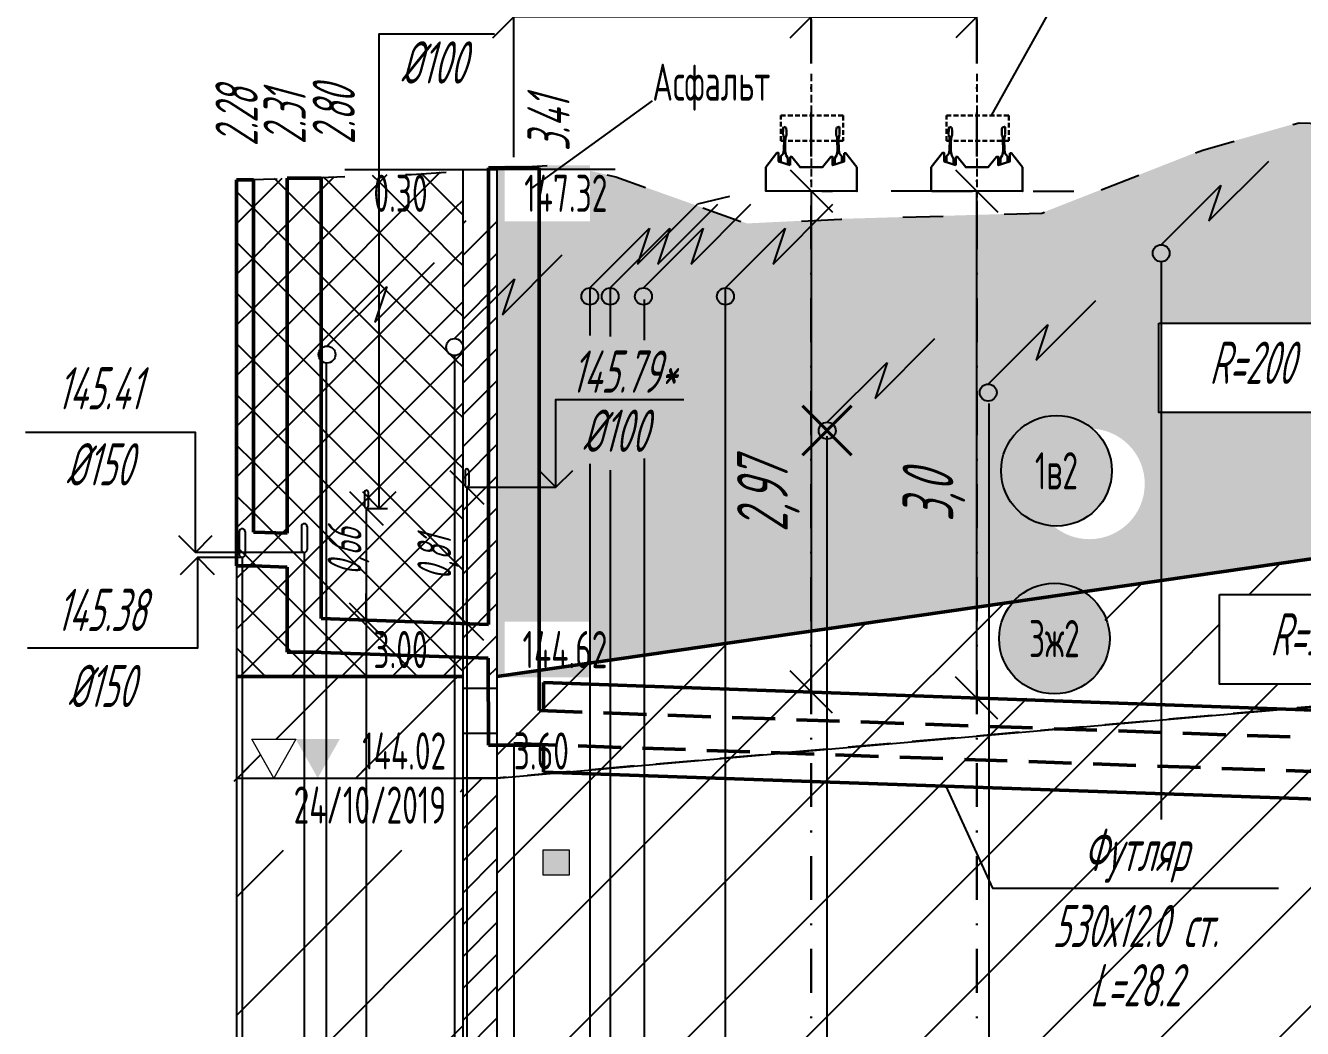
# Model space of a CAD drawing. Header units: metres. Extents: x -34 to 1749, y -3376 to -2956.
# Drawn here: x 75.4 to 150.9, y -3140.6 to -3081.2 of the extents above; entities that cross this region are included whole.
import ezdxf
from ezdxf import colors
from ezdxf.entities.mleader import LeaderData, LeaderLine
from ezdxf.enums import TextEntityAlignment as Align
from ezdxf.math import Vec2, Vec3

# ---------------------------------------------------------------- set-up
doc = ezdxf.new("R2010")
doc.units = ezdxf.units.M
doc.header["$LTSCALE"] = 0.2
for name, pattern in [('ACAD_ISO02W100', [15, 12, -3]), ('ACAD_ISO03W100', [30, 12, -18]), ('CONTINUA', [0]), ('DASHDOT', [27, 13, -7, 0, -7]), ('DASHED', [7, 5, -2, 0]), ('HIDDEN2', [4.7625, 3.175, -1.5875]), ('штриховая', [19.05, 12.7, -6.35])]:
    doc.linetypes.add(name, pattern=pattern)
for name, color, linetype in [('PR_RD', 7, 'Continuous'), ('МГТ_Демонтаж сети', 7, 'Continuous'), ('МГТ_ИГ_Геология', 252, 'Continuous'), ('Примыкания', 7, 'Continuous'), ('Таблица', 7, 'Continuous'), ('Трубы', 7, 'Continuous'), ('Узлы', 7, 'Continuous'), ('Футляры', 7, 'Continuous'), ('Чёрная земля', 7, 'ACAD_ISO03W100')]:
    doc.layers.add(name, color=color, linetype=linetype)
for name, color, linetype, lineweight in [('МГТ_НВК_В1_СЕТЬ', 160, 'CONTINUA', 60), ('МГТ_НВК_Земля сущ.', 7, 'ACAD_ISO02W100', 25), ('МГТ_НВК_котлованы', 7, 'Continuous', 30), ('МГТ_НВК_рабочий', 171, 'Continuous', 30), ('МГТ_НВК_страх. пакет', 242, 'Continuous', 30)]:
    doc.layers.add(name, color=color, linetype=linetype, lineweight=lineweight)
doc.styles.add('SPDS', font='SPDS', dxfattribs={"width": 0.7, "oblique": 15, "height": 2.5})
doc.styles.get("Standard").update_dxf_attribs({"font": 'SPDS.shx', "width": 0.7, "oblique": 15, "height": 3})
doc.styles.add('Стиль Simplex', font='simplex.shx')
doc.dimstyles.new('ISO-25', dxfattribs={"dimtxt": 2.5, "dimasz": 2.5, "dimexe": 1.25, "dimexo": 0.625, "dimtad": 1, "dimtxsty": 'Standard', "dimcen": 2.5, "dimadec": 0, "dimazin": 0, "dimtfac": 1, "dimtmove": 0, "dimatfit": 3, "dimfxl": 1, "dimarcsym": 0})
doc.dimstyles.new('Аннотативный', dxfattribs={"dimscale": 0, "dimtxt": 2.5, "dimasz": 2.5, "dimexe": 1.25, "dimexo": 0.625, "dimtad": 1, "dimtxsty": 'Standard', "dimcen": 2.5, "dimadec": 0, "dimazin": 0, "dimtfac": 1, "dimtmove": 0, "dimatfit": 3, "dimfxl": 1, "dimarcsym": 0})
pattern_1 = [(45, (87.9265, -4565.9531), (-0.9429269, 0.9429269), [])]
pattern_2 = [(45, (-4.154, -2825.848), (0, 21), [9.8995, -19.799]), (45, (9.846, -2839.848), (0, 21), [9.8995, -19.799]), (45, (-4.154, -2839.848), (0, 21), [14.142, -15.5565]), (45, (5.846, -2829.848), (0, 21), [15.556, -14.1425]), (45, (2.846, -2839.848), (0, 21), [19.799, -9.8995]), (45, (-4.154, -2832.848), (0, 21), [19.799, -9.8995])]

# ---------------------------------------------------------------- blocks, each defined once
blk = doc.blocks.new('PR_KV')
at = {"linetype": 'Continuous', "lineweight": 0}
blk.add_hatch(color=252, dxfattribs=at).paths.add_polyline_path([(-0.077, 0.075), (0.077, 0.075), (0.077, -0.075), (-0.077, -0.075)])
at = {"color": 252, "linetype": 'Continuous', "lineweight": 0, "flags": 128}
blk.add_lwpolyline([(-0.077, 0.075), (0.077, 0.075), (0.077, -0.075), (-0.077, -0.075)], close=True, dxfattribs=at)
blk = doc.blocks.new('круг1_-30_2')
at = {"layer": 'МГТ_ИГ_Геология', "true_color": 0xffffff}
blk.add_hatch(color=7, dxfattribs=at).paths.add_polyline_path([(-0.3273, 0, 1), (0.3273, 0, 1)])
at = {"color": 7, "lineweight": 25}
blk.add_circle((0, 0), 0.3273, dxfattribs=at)
at = {"color": 7, "lineweight": 25, "style": 'Стиль Simplex', "width": 0.590909}
blk.add_text('1в2', height=0.22, dxfattribs=at).set_placement((0, 0), align=Align.MIDDLE_CENTER)
blk = doc.blocks.new('круг3_-26_2')
at = {"true_color": 0xffffff}
blk.add_hatch(color=7, dxfattribs=at).paths.add_polyline_path([(-0.3273, 0, 1), (0.3273, 0, 1)])
at = {"color": 7, "lineweight": 25}
blk.add_circle((0, 0), 0.3273, dxfattribs=at)
at = {"color": 7, "lineweight": 25, "style": 'Стиль Simplex', "width": 0.590909}
blk.add_text('3ж2', height=0.22, dxfattribs=at).set_placement((0, 0), align=Align.MIDDLE_CENTER)
blk = doc.blocks.new('_ArchTick')
at = {"color": 0, "linetype": 'ByBlock', "const_width": 0.15}
blk.add_lwpolyline([(-0.5, -0.5), (0.5, 0.5)], dxfattribs=at)
blk = doc.blocks.new('*D37')
at = {"layer": 'Defpoints', "color": 0, "transparency": 16777216}
for p in [(163.923, -3065.189), (163.923, -3085.205), (104.293, -3089.638)]:
    blk.add_point(p, dxfattribs=at)
at = {"layer": 'Футляры', "color": 0, "lineweight": -2, "transparency": 16777216}
for p, q in [((104.293, -3089.013), (104.293, -3063.939)), ((163.923, -3084.58), (163.923, -3063.939)), ((104.293, -3065.189), (163.923, -3065.189))]:
    blk.add_line(p, q, dxfattribs=at)
at = {"layer": 'Футляры', "color": 0, "lineweight": -2, "transparency": 16777216, "xscale": 2.5, "yscale": 2.5, "zscale": 2.5, "rotation": 180}
blk.add_blockref('_ArchTick', (104.293, -3065.189), dxfattribs=at)
at = {"layer": 'Футляры', "color": 0, "lineweight": -2, "transparency": 16777216, "xscale": 2.5, "yscale": 2.5, "zscale": 2.5}
blk.add_blockref('_ArchTick', (163.923, -3065.189), dxfattribs=at)
at = {"layer": 'Футляры', "color": 0, "lineweight": 30, "transparency": 16777216, "insert": (134.108, -3060.299), "char_height": 3, "attachment_point": 5}
blk.add_mtext('Методом ГШБ\\PL=29.9 м ', dxfattribs=at)
blk = doc.blocks.new('usl_1')
for p, q in [((2.828, 1.414), (6.364, 4.95)), ((0, 0), (3.536, 3.536)), ((3.536, 3.536), (2.828, 1.414))]:
    blk.add_line(p, q)
blk.add_circle((0, -0.5), 0.5)
blk = doc.blocks.new('Демонтаж_В1')
at = {"layer": 'МГТ_НВК_В1_СЕТЬ', "color": 7, "linetype": 'ByBlock', "lineweight": 40, "ltscale": 0.15}
for points in [[(10858.375, -5529.482), (10858.375, -5533.592)], [(10856.32, -5531.537), (10860.43, -5531.537)]]:
    blk.add_lwpolyline(points, dxfattribs=at)
blk = doc.blocks.new('енен')
at = {"layer": 'МГТ_ИГ_Геология'}
blk.add_lwpolyline([(147.848, -230.189), (161.29, -230.189), (161.29, -235.483), (147.848, -235.483)], close=True, dxfattribs=at)
at = {"layer": 'МГТ_ИГ_Геология', "insert": (150.837, -231.287), "char_height": 2.5, "attachment_point": 1}
blk.add_mtext_dynamic_manual_height_columns('R=336', width=10.09698, gutter_width=15, heights=[0], dxfattribs=at)
blk = doc.blocks.new('_OBLIQUE')
at = {"color": 0, "linetype": 'ByBlock', "lineweight": -2}
blk.add_line((0.5, 0.5), (-0.5, -0.5), dxfattribs=at)
blk = doc.blocks.new('*D50')
at = {"layer": 'Defpoints', "color": 0, "transparency": 16777216}
for p in [(101.516, -3108.547), (101.516, -3108.547), (101.516, -3116.619)]:
    blk.add_point(p, dxfattribs=at)
at = {"layer": 'Примыкания', "color": 0, "lineweight": -2, "transparency": 16777216}
for p, q in [((101.516, -3108.547), (101.516, -3110.342)), ((102.141, -3108.547), (102.766, -3108.547)), ((101.516, -3116.619), (101.516, -3115.138)), ((102.141, -3116.619), (102.766, -3116.619))]:
    blk.add_line(p, q, dxfattribs=at)
at = {"layer": 'Примыкания', "color": 0, "lineweight": -2, "transparency": 16777216, "xscale": 2, "yscale": 2, "zscale": 2}
for p, rotation in [((101.516, -3108.547), 90), ((101.516, -3116.619), 270)]:
    blk.add_blockref('_OBLIQUE', p, dxfattribs=dict(at, rotation=rotation))
at = {"layer": 'Примыкания', "color": 0, "transparency": 16777216, "insert": (99.821, -3112.74), "char_height": 3, "width": 6.0625, "attachment_point": 5, "rotation": 90}
blk.add_mtext('{\\H0.66667x;0,81}', dxfattribs=at)
blk = doc.blocks.new('*D51')
at = {"layer": 'Defpoints', "color": 0, "transparency": 16777216}
for p in [(95.566, -3109.8), (95.566, -3109.8), (95.566, -3116.41)]:
    blk.add_point(p, dxfattribs=at)
at = {"layer": 'Примыкания', "color": 0, "lineweight": -2, "transparency": 16777216}
for p, q in [((95.566, -3109.8), (95.566, -3109.9)), ((96.191, -3109.8), (96.816, -3109.8)), ((95.566, -3116.41), (95.566, -3114.836)), ((96.191, -3116.41), (96.816, -3116.41))]:
    blk.add_line(p, q, dxfattribs=at)
at = {"layer": 'Примыкания', "color": 0, "lineweight": -2, "transparency": 16777216, "xscale": 2, "yscale": 2, "zscale": 2}
for p, rotation in [((95.566, -3109.8), 90), ((95.566, -3116.41), 270)]:
    blk.add_blockref('_OBLIQUE', p, dxfattribs=dict(at, rotation=rotation))
at = {"layer": 'Примыкания', "color": 0, "transparency": 16777216, "insert": (94.516, -3112.368), "char_height": 3, "width": 6.0625, "attachment_point": 5, "rotation": 90}
blk.add_mtext('{\\H0.66667x;0,66}', dxfattribs=at)
blk = doc.blocks.new('1')
at = {"layer": 'МГТ_НВК_Земля сущ.', "color": 251, "linetype": 'DASHED'}
blk.add_lwpolyline([(546.932, -1637.149), (546.932, -1645.38)], dxfattribs=at)
at = {"layer": 'МГТ_НВК_страх. пакет', "color": 251, "ltscale": 0.5, "extrusion": (0.033937, -0.002565, 0.999421)}
for p, q in [((538.572, -1640.461, 0.017), (538.555, -1640.714, 0.017)), ((538.638, -1640.776, 0.014), (538.586, -1640.757, 0.016)), ((538.758, -1640.293, 0.011), (539.421, -1640.337, -0.011)), ((538.758, -1640.293, 0.011), (539.421, -1640.338, -0.011)), ((539.57, -1640.78, -0.017), (539.588, -1640.511, -0.017)), ((538.834, -1641.579, -0.017), (538.865, -1641.13, 0.017)), ((539.208, -1641.602, -0.042), (539.239, -1641.151, -0.007)), ((537.937, -1642.166, 0), (537.923, -1642.391)), ((537.937, -1642.166, 0), (537.945, -1642.05, 0)), ((538.536, -1641.909, -0.031), (537.995, -1642.006, -0.001)), ((539.475, -1641.988, -0.052), (539.937, -1642.138, -0.068)), ((539.965, -1642.336, -0.069), (539.972, -1642.233, -0.069)), ((539.966, -1642.317, -0.069), (539.974, -1642.193, -0.069)), ((539.965, -1642.336, -0.069), (539.953, -1642.521, -0.069))]:
    blk.add_line(p, q, dxfattribs=at)
at = {"layer": 'МГТ_НВК_страх. пакет', "color": 251, "ltscale": 0.5, "extrusion": (0.033934, -0.002597, 0.999421)}
for p, q in [((539.075, -1640.313), (539.403, -1640.336, -0.011)), ((539.953, -1642.52, -0.069), (537.923, -1642.385, 0))]:
    blk.add_line(p, q, dxfattribs=at)
at = {"layer": 'МГТ_НВК_страх. пакет', "color": 251, "ltscale": 0.5, "extrusion": (-0.033937, -0.002565, 0.999421)}
for p, q in [((554.295, -1640.78, -0.017), (554.276, -1640.511, -0.017)), ((555.107, -1640.293, 0.011), (554.444, -1640.337, -0.011)), ((555.227, -1640.776, 0.014), (555.279, -1640.757, 0.016)), ((555.292, -1640.461, 0.017), (555.31, -1640.714, 0.017)), ((554.332, -1640.821, -0.016), (554.332, -1640.821, -0.016)), ((554.657, -1641.602, -0.042), (554.626, -1641.151, -0.007)), ((555.031, -1641.579, -0.017), (555, -1641.13, 0.017)), ((553.899, -1642.317, -0.069), (553.891, -1642.193, -0.069)), ((553.9, -1642.336, -0.069), (553.893, -1642.233, -0.069)), ((554.39, -1641.988, -0.052), (553.928, -1642.138, -0.068)), ((555.329, -1641.909, -0.031), (555.87, -1642.006, -0.001)), ((555.928, -1642.166, 0), (555.92, -1642.05, 0)), ((555.928, -1642.166, 0), (555.942, -1642.391)), ((553.9, -1642.336, -0.069), (553.912, -1642.521, -0.069)), ((553.912, -1642.521, -0.069), (555.942, -1642.391, 0))]:
    blk.add_line(p, q, dxfattribs=at)
at = {"layer": 'МГТ_НВК_страх. пакет', "color": 251, "ltscale": 0.5}
blk.add_line((540.633, -1642.059), (540.633, -1642.559), dxfattribs=at)
at = {"layer": 'МГТ_НВК_страх. пакет', "color": 251, "linetype": 'HIDDEN2', "lineweight": 30, "elevation": 0}
blk.add_lwpolyline([(537.877, -1639.631), (556.377, -1639.631), (556.377, -1641.131), (537.877, -1641.131)], close=True, dxfattribs=at)
at = {"layer": 'МГТ_НВК_страх. пакет', "color": 251, "ltscale": 0.5}
for points in [[(540.633, -1642.559), (537.233, -1642.337), (537.233, -1641.837), (536.733, -1641.837), (533.432, -1642.676)], [(556.633, -1641.847), (557.133, -1641.847), (560.432, -1642.689), (560.432, -1644.102), (533.432, -1644.089), (533.432, -1642.676)], [(540.767, -1642.059), (541.133, -1642.059), (540.633, -1642.059)], [(541.133, -1642.059), (543.632, -1642.68), (550.232, -1642.684), (552.733, -1642.065), (553.233, -1642.065), (553.232, -1642.565), (556.633, -1642.347), (556.633, -1641.847)]]:
    blk.add_lwpolyline(points, dxfattribs=at)
at = {"layer": 'МГТ_НВК_страх. пакет', "color": 251, "ltscale": 0.5, "extrusion": (0.033937, -0.002565, 0.999421)}
for centre, radius, start, end in [((-1595.461, -660.33, 22.502), 0.0417, 90.99823, 170.03879), ((-1595.202, -660.463, 22.502), 0.176, 1.24991, 91.92816), ((-1595.864, -660.263, 22.49), 0.365, 271.82593, 341.97579), ((-1595.195, -661.131, 22.502), 0.174, 274.63797, 2.36301), ((-1595.453, -661.264, 22.502), 0.0423, 190.68043, 272.75695), ((-1595.922, -661.467, 22.502), 0.47, 24.50263, 80.5834), ((-1596.846, -659.836, 22.468), 0.0547, 8.12824, 82.84232), ((-1596.293, -660.257, 22.456), 0.376, 196.12735, 268.52323), ((-1596.273, -661.411, 22.468), 0.404, 93.59736, 164.46112), ((-1596.831, -661.762, 22.468), 0.055, 272.04757, 345.58634)]:
    blk.add_arc(centre, radius, start, end, dxfattribs=at)
at = {"layer": 'МГТ_НВК_страх. пакет', "color": 251, "ltscale": 0.5, "extrusion": (-0.033937, -0.002565, 0.999421)}
for centre, radius, start, end in [((1677.631, 428.992, -14.62), 0.174, 177.63699, 265.36203), ((1677.889, 428.858, -14.62), 0.0423, 267.24305, 349.31957), ((1678.301, 429.859, -14.632), 0.365, 198.02421, 268.17407), ((1677.638, 429.66, -14.62), 0.176, 88.07184, 178.75009), ((1677.897, 429.792, -14.62), 0.0417, 9.96121, 89.00177), ((1678.29, 428.745, -14.62), 0.374, 91.34386, 163.57011), ((1679.267, 428.36, -14.654), 0.055, 194.41366, 267.95243), ((1678.709, 428.711, -14.654), 0.404, 15.53888, 86.40264), ((1678.73, 429.866, -14.666), 0.376, 271.47677, 343.87265), ((1679.282, 430.286, -14.654), 0.0547, 97.15768, 171.87176)]:
    blk.add_arc(centre, radius, start, end, dxfattribs=at)
blk = doc.blocks.new('*D58')
at = {"layer": 'Defpoints', "color": 0, "transparency": 16777216}
for p in [(121.893, -3091.022), (121.893, -3120.665), (121.893, -3120.665)]:
    blk.add_point(p, dxfattribs=at)
at = {"layer": 'Примыкания', "color": 0, "lineweight": -2, "transparency": 16777216}
for p, q in [((121.893, -3091.022), (121.893, -3120.665)), ((122.518, -3091.022), (123.143, -3091.022)), ((122.518, -3120.665), (123.143, -3120.665))]:
    blk.add_line(p, q, dxfattribs=at)
at = {"layer": 'Примыкания', "color": 0, "lineweight": -2, "transparency": 16777216, "xscale": 2.5, "yscale": 2.5, "zscale": 2.5}
for p, rotation in [((121.893, -3091.022), 90), ((121.893, -3120.665), 270)]:
    blk.add_blockref('_OBLIQUE', p, dxfattribs=dict(at, rotation=rotation))
at = {"layer": 'Примыкания', "color": 0, "transparency": 16777216, "insert": (119.352, -3109.114), "char_height": 3, "attachment_point": 5, "rotation": 90}
blk.add_mtext('2,97', dxfattribs=at)
blk = doc.blocks.new('_None')
blk = doc.blocks.new('*D72')
at = {"layer": 'Defpoints', "color": 0, "transparency": 16777216}
for p in [(104.293, -3080.71), (104.293, -3084.076), (121.893, -3084.076)]:
    blk.add_point(p, dxfattribs=at)
at = {"layer": 'Примыкания', "color": 0, "lineweight": -2, "transparency": 16777216}
for p, q in [((104.293, -3083.451), (104.293, -3079.46)), ((121.893, -3083.451), (121.893, -3079.46)), ((121.893, -3080.71), (104.293, -3080.71))]:
    blk.add_line(p, q, dxfattribs=at)
at = {"layer": 'Примыкания', "color": 0, "lineweight": -2, "transparency": 16777216, "xscale": 2.5, "yscale": 2.5, "zscale": 2.5, "rotation": 180}
blk.add_blockref('_OBLIQUE', (104.293, -3080.71), dxfattribs=at)
at = {"layer": 'Примыкания', "color": 0, "lineweight": -2, "transparency": 16777216, "xscale": 2.5, "yscale": 2.5, "zscale": 2.5}
blk.add_blockref('_OBLIQUE', (121.893, -3080.71), dxfattribs=at)
at = {"layer": 'Примыкания', "color": 0, "transparency": 16777216, "insert": (113.093, -3078.285), "char_height": 3, "attachment_point": 5}
blk.add_mtext('8,8 м', dxfattribs=at)
blk = doc.blocks.new('*D73')
at = {"layer": 'Defpoints', "color": 0, "transparency": 16777216}
for p in [(131.693, -3080.71), (121.893, -3084.076), (131.693, -3084.076)]:
    blk.add_point(p, dxfattribs=at)
at = {"layer": 'Примыкания', "color": 0, "lineweight": -2, "transparency": 16777216}
for p, q in [((121.893, -3083.451), (121.893, -3079.46)), ((131.693, -3083.451), (131.693, -3079.46)), ((121.893, -3080.71), (131.693, -3080.71))]:
    blk.add_line(p, q, dxfattribs=at)
at = {"layer": 'Примыкания', "color": 0, "lineweight": -2, "transparency": 16777216, "xscale": 2.5, "yscale": 2.5, "zscale": 2.5, "rotation": 180}
blk.add_blockref('_OBLIQUE', (121.893, -3080.71), dxfattribs=at)
at = {"layer": 'Примыкания', "color": 0, "lineweight": -2, "transparency": 16777216, "xscale": 2.5, "yscale": 2.5, "zscale": 2.5}
blk.add_blockref('_OBLIQUE', (131.693, -3080.71), dxfattribs=at)
at = {"layer": 'Примыкания', "color": 0, "transparency": 16777216, "insert": (126.793, -3078.285), "char_height": 3, "attachment_point": 5}
blk.add_mtext('4,8 м', dxfattribs=at)
blk = doc.blocks.new('*D59')
at = {"layer": 'Defpoints', "color": 0, "transparency": 16777216}
for p in [(131.687, -3091.022), (131.674, -3121.018), (131.674, -3121.018)]:
    blk.add_point(p, dxfattribs=at)
at = {"layer": 'Примыкания', "color": 0, "lineweight": -2, "transparency": 16777216}
for p, q in [((131.062, -3091.022), (130.424, -3091.022)), ((131.674, -3091.022), (131.674, -3121.018)), ((132.299, -3121.018), (132.924, -3121.018))]:
    blk.add_line(p, q, dxfattribs=at)
at = {"layer": 'Примыкания', "color": 0, "lineweight": -2, "transparency": 16777216, "xscale": 2.5, "yscale": 2.5, "zscale": 2.5}
for p, rotation in [((131.674, -3091.022), 90), ((131.674, -3121.018), 270)]:
    blk.add_blockref('_OBLIQUE', p, dxfattribs=dict(at, rotation=rotation))
at = {"layer": 'Примыкания', "color": 0, "transparency": 16777216, "insert": (129.145, -3109.114), "char_height": 3, "attachment_point": 5, "rotation": 90}
blk.add_mtext('3,0', dxfattribs=at)

msp = doc.modelspace()

# ---------------------------------------------------------------- hatches: boundary and pattern name
at = {"layer": 'МГТ_ИГ_Геология'}
h = msp.add_hatch(dxfattribs=at)
h.set_pattern_fill('GR24', color=256, scale=10, style=0, pattern_type=2)
h.set_pattern_definition([(225, (-1.154, -2839.8476), (3e-16, -3), [2.1213, -2.12134]), (315, (-2.654, -2838.3476), (3, 0), [2.1213, -2.12134]), (45, (-4.154, -2839.8476), (0, 3), [2.1213, -2.12134]), (135, (-2.654, -2841.3476), (-3, 3e-16), [2.1213, -2.12134])])
h.paths.add_polyline_path([(180.044, -3093.327), (180.652, -3090.483), (181.117, -3087.06), (181.574, -3082.738), (173.065, -3083.328), (163.923, -3085.19), (154.611, -3087.085), (150.753, -3086.964), (145.056, -3088.578), (135.534, -3092.315), (123.634, -3092.667), (118.08, -3092.936), (110.319, -3090.172), (108.513, -3089.753), (103.293, -3089.753), (103.293, -3119.753), (170.214, -3110.082), (173.529, -3105.325), (176.036, -3101.591), (177.869, -3098.56), (179.161, -3095.912)])
edge = h.paths.add_edge_path(flags=16)
edge.add_arc((138.346, -3108.348), 3.273, 0, 360)
h.paths.add_polyline_path([(299.864, -3082.847), (270.48, -3082.908), (250.768, -3082.373), (238.74, -3083.149), (236.517, -3082.575), (230.552, -3082.512), (223.813, -3069.576), (220.164, -3070.212), (208.651, -3066.564), (207.377, -3068.774), (194.812, -3070.331), (186.753, -3069.439), (184.75, -3075.742), (181.574, -3082.738), (181.117, -3087.06), (180.652, -3090.483), (180.044, -3093.327), (179.161, -3095.912), (177.869, -3098.56), (176.036, -3101.591), (173.529, -3105.325), (170.214, -3110.082), (243.768, -3099.452), (243.768, -3087.452), (245.768, -3087.452), (245.768, -3099.452), (308.31, -3100.431)])
edge = h.paths.add_edge_path(flags=16)
edge.add_arc((212.211, -3093.975), 3.273, 0, 360)
h.paths.add_polyline_path([(348.057, -3088.968), (347.173, -3088.938), (341.207, -3088.735), (338.956, -3088.895), (332.472, -3088.08), (330.263, -3087.721), (315.382, -3085.48), (309.167, -3084.803), (308.945, -3084.599), (306.49, -3084.223), (299.864, -3082.847), (308.31, -3100.431), (348.057, -3101.052)])
edge = h.paths.add_edge_path(flags=16)
edge.add_arc((326.793, -3092.358), 3.273, 0, 360)
h.paths.add_polyline_path([(365.232, -3091.879), (353.62, -3090.106), (353.387, -3090.052), (350.057, -3090.052), (350.057, -3101.052), (365.232, -3101.052)])
h.paths.add_polyline_path([(354.276, -3096.546), (352.846, -3096.546), (353.546, -3095.116)], flags=16)
h.paths.add_polyline_path([(103.743, -3119.803), (108.805, -3119.803), (108.805, -3116.503), (103.743, -3116.503)])
h.paths.add_polyline_path([(103.743, -3092.803), (108.805, -3092.803), (108.805, -3089.503), (103.743, -3089.503)], flags=16)
h.paths.add_polyline_path([(190.003, -3099.554), (194.429, -3099.554), (194.429, -3093.554), (190.003, -3093.554)], flags=16)
h.paths.add_polyline_path([(269.983, -3095.68), (274.879, -3095.68), (274.879, -3089.68), (269.983, -3089.68)], flags=16)
h.paths.add_polyline_path([(253.041, -3099.502), (260.724, -3099.502), (260.724, -3096.202), (253.041, -3096.202)], flags=16)
h.paths.add_polyline_path([(237.795, -3099.502), (243.318, -3099.502), (243.318, -3096.202), (237.795, -3096.202)], flags=16)
h.paths.add_polyline_path([(332.828, -3101.056), (337.956, -3100.962), (337.956, -3097.662), (332.828, -3097.756)])
h.paths.add_polyline_path([(340.255, -3090.102), (347.607, -3090.102), (347.607, -3086.802), (340.255, -3086.802)], flags=16)
h.paths.add_polyline_path([(353.771, -3101.055), (361.37, -3101.079), (361.37, -3097.779), (353.771, -3097.755)])
h.paths.add_polyline_path([(142.5, -3098.795), (155.942, -3098.795), (155.942, -3104.089), (142.5, -3104.089)], flags=16)
h.paths.add_polyline_path([(144.674, -3103.294), (145.747, -3099.29)], flags=0)
h.paths.add_polyline_path([(218.036, -3090.596), (231.479, -3090.596), (231.479, -3095.891), (218.036, -3095.891)], flags=16)
h.paths.add_polyline_path([(220.029, -3095.096), (221.102, -3091.091)], flags=0)
h.paths.add_polyline_path([(308.593, -3093.482), (322.035, -3093.482), (322.035, -3098.777), (308.593, -3098.777)], flags=16)
h.paths.add_polyline_path([(310.794, -3097.878), (311.84, -3093.977)], flags=0)
h = msp.add_hatch(dxfattribs=at)
h.set_pattern_fill('GR24', color=256, scale=10, style=0, pattern_type=2)
h.set_pattern_definition([(225, (-1.1544, -2903.0034), (3e-16, -3), [2.1213, -2.12134]), (315, (-2.6544, -2901.5034), (3, 0), [2.1213, -2.12134]), (45, (-4.1544, -2903.0034), (0, 3), [2.1213, -2.12134]), (135, (-2.6544, -2904.5034), (-3, 3e-16), [2.1213, -2.12134])])
h.paths.add_polyline_path([(101.293, -3089.818), (98.234, -3090.016), (91.893, -3090.236), (87.895, -3090.345), (87.895, -3119.753), (101.293, -3119.753)])
h.paths.add_polyline_path([(93.552, -3119.803), (100.843, -3119.803), (100.843, -3116.503), (93.552, -3116.503)], flags=9)
h.paths.add_polyline_path([(93.552, -3092.803), (100.843, -3092.803), (100.843, -3089.503), (93.552, -3089.503)], flags=9)
h = msp.add_hatch(dxfattribs=at)
h.set_pattern_fill('CONSIST', color=256, scale=0.42, style=0, pattern_type=2)
h.set_pattern_definition(pattern_1)
h.paths.add_polyline_path([(101.293, -3092.753), (103.293, -3092.753), (103.293, -3119.753), (101.293, -3119.753)])
h = msp.add_hatch(dxfattribs=at)
h.set_pattern_fill('GR38', color=256, scale=10, style=0, pattern_type=2)
h.set_pattern_definition(pattern_2)
h.paths.add_polyline_path([(168.445, -3115.878), (168.913, -3114.852), (169.321, -3113.624), (169.733, -3112.075), (170.214, -3110.082), (103.293, -3119.753), (103.293, -3125.753), (164.66, -3120.379), (166.023, -3118.953), (167.065, -3117.808), (167.85, -3116.823)])
h.paths.add_polyline_path([(140.478, -3118.958, -1), (133.932, -3118.958, -1)], flags=16)
h.paths.add_polyline_path([(101.293, -3119.753), (87.895, -3119.753), (87.895, -3125.753), (90.093, -3125.753), (88.793, -3123.453), (91.393, -3123.453), (90.093, -3125.753), (101.293, -3125.753)])
h.paths.add_polyline_path([(134.921, -3120.608), (139.488, -3120.608), (139.488, -3117.308), (134.921, -3117.308)], flags=8)
h.paths.add_polyline_path([(103.743, -3119.803), (108.805, -3119.803), (108.805, -3116.503), (103.743, -3116.503)], flags=24)
h.paths.add_polyline_path([(103.743, -3125.803), (108.805, -3125.803), (108.805, -3122.503), (103.743, -3122.503)], flags=9)
h.paths.add_polyline_path([(93.552, -3125.803), (100.843, -3125.803), (100.843, -3122.503), (93.552, -3122.503)], flags=9)
h.paths.add_polyline_path([(146.048, -3114.898), (159.49, -3114.898), (159.49, -3120.192), (146.048, -3120.192)], flags=16)
h.paths.add_polyline_path([(148.222, -3119.348), (155.835, -3119.348), (156.895, -3115.393), (149.282, -3115.393)], flags=8)
h = msp.add_hatch(dxfattribs=at)
h.set_pattern_fill('GR28', color=256, scale=10, style=0, pattern_type=2)
h.set_pattern_definition([(90, (-4.154, -2839.7676), (-2.5, 2.5), [0.11, -4.89]), (45, (-4.154, -2839.6576), (-2.5, 2.5), [0.113137, -3.422397]), (0, (-4.074, -2839.5776), (2.5, 2.5), [0.11, -4.89]), (315, (-3.964, -2839.5776), (2.5, 2.5), [0.113137, -3.422397]), (90, (-3.884, -2839.7676), (-2.5, 2.5), [0.11, -4.89]), (45, (-3.964, -2839.8476), (-2.5, 2.5), [0.113137, -3.422397]), (0, (-4.074, -2839.8476), (2.5, 2.5), [0.11, -4.89]), (315, (-4.154, -2839.7676), (2.5, 2.5), [0.113137, -3.422397])])
h.paths.add_polyline_path([(243.768, -3113.452), (176.808, -3119.316), (174.144, -3134.138), (168.673, -3145.993), (160.866, -3155.167), (151.195, -3161.943), (140.132, -3166.605), (128.146, -3169.438), (115.709, -3170.726), (103.293, -3170.753), (103.293, -3176.753), (114.048, -3177.907), (122.355, -3178.88), (128.81, -3179.816), (134.007, -3180.858), (138.544, -3182.147), (143.016, -3183.828), (148.018, -3186.042), (154.148, -3188.932), (243.768, -3187.485)])
h.paths.add_polyline_path([(203.474, -3150.179, -1), (210.019, -3150.179, -1)], flags=16)
h.paths.add_polyline_path([(113.57, -3174.009, -1), (117.036, -3174.009, -1)], flags=16)
h.paths.add_polyline_path([(114.478, -3174.278), (114.518, -3174.448), (114.658, -3174.678), (114.828, -3174.888), (114.938, -3174.958), (115.198, -3175.028), (115.5, -3175.002), (115.548, -3174.958), (115.428, -3175.008), (115.198, -3175.028), (114.869, -3174.94), (114.658, -3174.678), (114.478, -3174.382)], flags=0)
h.paths.add_polyline_path([(107.512, -3174.247), (106.082, -3174.247), (106.782, -3172.817)], flags=16)
h.paths.add_polyline_path([(101.293, -3170.753), (87.895, -3170.753), (87.895, -3176.753), (101.293, -3176.753)])
h.paths.add_polyline_path([(204.556, -3151.829), (208.937, -3151.829), (208.937, -3148.529), (204.556, -3148.529)], flags=8)
h.paths.add_polyline_path([(185.504, -3153.816), (190.171, -3153.816), (190.171, -3147.816), (185.504, -3147.816)], flags=24)
h.paths.add_polyline_path([(230.477, -3117.724), (243.606, -3117.724), (243.606, -3112.695), (230.477, -3112.695)], flags=9)
h.paths.add_polyline_path([(103.615, -3171.345), (108.429, -3171.345), (108.429, -3168.045), (103.615, -3168.045)], flags=24)
h.paths.add_polyline_path([(93.552, -3176.803), (100.843, -3176.803), (100.843, -3173.503), (93.552, -3173.503)], flags=9)
h.paths.add_polyline_path([(218.42, -3146.686), (231.863, -3146.686), (231.863, -3151.98), (218.42, -3151.98)], flags=16)
h.paths.add_polyline_path([(220.622, -3150.888), (228.347, -3150.888), (229.34, -3147.181), (221.615, -3147.181)], flags=8)
h = msp.add_hatch(dxfattribs=at)
h.set_pattern_fill('GR38', color=256, scale=10, style=0, pattern_type=2)
h.set_pattern_definition(pattern_2)
h.paths.add_polyline_path([(101.293, -3125.753), (87.895, -3125.753), (87.895, -3170.753), (101.293, -3170.753)])
h.paths.add_polyline_path([(168.673, -3145.993), (174.144, -3134.138), (176.808, -3119.316), (103.293, -3125.753), (103.293, -3170.753), (115.709, -3170.726), (128.146, -3169.438), (140.132, -3166.605), (151.195, -3161.943), (160.866, -3155.167)])
edge = h.paths.add_edge_path(flags=16)
edge.add_arc((144.651, -3140.393), 0.233, 0, 360)
h.paths.add_polyline_path([(107.563, -3157.003), (107.563, -3158.503), (106.023, -3158.503), (106.023, -3157.003)], flags=16)
h.paths.add_polyline_path([(107.563, -3167.003), (107.563, -3168.503), (106.023, -3168.503), (106.023, -3167.003)], flags=16)
h.paths.add_polyline_path([(107.563, -3131.503), (106.023, -3131.503), (106.023, -3130.003), (107.563, -3130.003)], flags=16)
h.paths.add_polyline_path([(93.552, -3170.803), (100.843, -3170.803), (100.843, -3167.503), (93.552, -3167.503)])
h.paths.add_polyline_path([(87.755, -3130.025), (101.131, -3130.025), (101.131, -3124.996), (87.755, -3124.996)])
h.paths.add_polyline_path([(142.336, -3142.043), (146.965, -3142.043)], flags=16)
h.paths.add_polyline_path([(103.615, -3171.345), (108.429, -3171.345), (108.429, -3168.045), (103.615, -3168.045)])
h.paths.add_polyline_path([(123.586, -3144.87), (137.029, -3144.87), (137.029, -3150.164), (123.586, -3150.164)], flags=16)
h.paths.add_polyline_path([(125.788, -3149.266), (132.988, -3149.266), (134.033, -3145.365), (126.833, -3145.365)], flags=8)
h = msp.add_hatch(dxfattribs=at)
h.set_pattern_fill('CONSIST', color=256, scale=0.84, angle=-44.99996, style=0, pattern_type=2)
h.set_pattern_definition([(4e-05, (87.9265, -4565.953), (-2e-06, 2.667), [])])
h.paths.add_polyline_path([(101.293, -3119.753), (103.293, -3119.753), (103.293, -3125.753), (101.293, -3125.753)])
at = {"layer": 'МГТ_ИГ_Геология', "true_color": 0x0000ff}
msp.add_hatch(color=5, dxfattribs=at).paths.add_polyline_path([(92.693, -3125.753), (91.393, -3123.453), (93.993, -3123.453)])
at = {"layer": 'МГТ_ИГ_Геология'}
h = msp.add_hatch(dxfattribs=at)
h.set_pattern_fill('CONSIST', color=256, scale=0.42, style=0, pattern_type=2)
h.set_pattern_definition(pattern_1)
h.paths.add_polyline_path([(101.293, -3125.753), (103.293, -3125.753), (103.293, -3170.753), (101.293, -3170.753)])

# ---------------------------------------------------------------- linework, layer by layer
at = {"layer": 'МГТ_ИГ_Геология', "linetype": 'Continuous', "lineweight": 25}
for p, q in [((94.293, -3089.753), (101.293, -3089.753)), ((110.293, -3089.753), (103.293, -3089.753)), ((87.895, -3125.753), (101.293, -3125.753))]:
    msp.add_line(p, q, dxfattribs=at)
at = {"layer": 'МГТ_ИГ_Геология', "linetype": 'Continuous', "lineweight": 50}
msp.add_line((87.895, -3119.753), (101.293, -3119.753), dxfattribs=at)
at = {"layer": 'МГТ_ИГ_Геология', "lineweight": 25, "flags": 128}
msp.add_lwpolyline([(105.368, -3090.842), (112.491, -3085.677)], dxfattribs=at)
at = {"layer": 'МГТ_ИГ_Геология', "linetype": 'Continuous', "lineweight": 25}
msp.add_lwpolyline([(101.293, -3089.753), (103.293, -3089.753), (103.293, -3189.753), (101.293, -3189.753), (101.293, -3089.753), (101.293, -3089.753)], close=True, dxfattribs=at)
at = {"layer": 'МГТ_ИГ_Геология', "linetype": 'Continuous', "lineweight": 50, "flags": 128}
msp.add_lwpolyline([(103.293, -3119.753), (243.768, -3099.452), (245.768, -3099.452), (348.057, -3101.052), (365.232, -3101.052)], dxfattribs=at)
at = {"layer": 'МГТ_ИГ_Геология'}
msp.add_lwpolyline([(142.456, -3098.83), (155.899, -3098.83), (155.899, -3104.125), (142.456, -3104.125)], close=True, dxfattribs=at)
at = {"layer": 'МГТ_ИГ_Геология', "color": 5, "linetype": 'штриховая', "lineweight": 30, "flags": 128}
msp.add_lwpolyline([(101.293, -3125.753), (103.293, -3125.753), (243.768, -3113.452), (245.768, -3113.452), (271.815, -3119.718), (299.844, -3128.915), (320.148, -3131.752), (348.057, -3133.052), (365.232, -3133.052)], dxfattribs=at)
at = {"layer": 'МГТ_ИГ_Геология', "color": 7, "linetype": 'Continuous', "lineweight": 25, "flags": 128}
msp.add_lwpolyline([(103.293, -3125.753), (243.768, -3113.452), (245.768, -3113.452)], dxfattribs=at)
at = {"layer": 'МГТ_ИГ_Геология', "color": 5, "linetype": 'Continuous', "lineweight": 0, "true_color": 0x0000ff, "flags": 128}
msp.add_lwpolyline([(88.043, -3125.753), (101.293, -3125.753), (90.093, -3125.753), (88.793, -3123.453), (91.393, -3123.453), (90.093, -3125.753)], dxfattribs=at)
at = {"layer": 'МГТ_НВК_котлованы', "linetype": 'DASHDOT', "lineweight": 30, "flags": 128}
for points in [[(121.893, -3226.467), (121.893, -3075.047)], [(131.693, -3226.467), (131.693, -3074.964)]]:
    msp.add_lwpolyline(points, dxfattribs=at)
at = {"layer": 'Примыкания'}
for p, q in [((101.408, -3107.575), (101.408, -3108.439)), ((101.624, -3107.575), (101.624, -3108.439)), ((101.516, -3108.547), (101.516, -3226.467)), ((95.458, -3108.828), (95.458, -3109.692)), ((95.674, -3108.828), (95.674, -3109.692)), ((95.566, -3109.8), (95.566, -3226.467)), ((88.054, -3111.171), (88.054, -3112.531)), ((88.394, -3111.171), (88.394, -3112.531)), ((91.724, -3110.878), (91.724, -3112.238)), ((92.064, -3110.878), (92.064, -3112.238)), ((88.224, -3112.701), (88.224, -3226.467)), ((91.894, -3112.408), (91.894, -3226.467))]:
    msp.add_line(p, q, dxfattribs=at)
at = {"layer": 'Примыкания', "color": 0, "flags": 128}
for points in [[(95.566, -3109.8), (96.335, -3109.8), (96.335, -3081.718), (103.154, -3081.718)], [(101.516, -3108.547), (106.787, -3108.547), (106.787, -3103.348), (114.346, -3103.348)], [(91.894, -3112.408), (85.457, -3112.408), (85.457, -3105.317), (75.407, -3105.317)], [(105.787, -3107.547), (106.787, -3108.547), (107.787, -3107.547)], [(95.335, -3108.8), (96.335, -3109.8), (97.335, -3108.8)], [(84.457, -3111.408), (85.457, -3112.408), (86.457, -3111.408)], [(88.224, -3112.701), (85.575, -3112.701), (85.575, -3118.067), (75.525, -3118.067)], [(84.575, -3113.701), (85.575, -3112.701), (86.575, -3113.701)]]:
    msp.add_lwpolyline(points, dxfattribs=at)
at = {"layer": 'Примыкания'}
for centre, radius, start, end in [((101.516, -3107.575), 0.108, 0, 180), ((101.516, -3108.439), 0.108, 180, 360), ((95.566, -3108.828), 0.108, 360, 180), ((95.566, -3109.692), 0.108, 180, 0), ((91.894, -3110.878), 0.17, 0, 180), ((88.224, -3111.171), 0.17, 0, 180), ((91.894, -3112.238), 0.17, 180, 360), ((88.224, -3112.531), 0.17, 180, 0)]:
    msp.add_arc(centre, radius, start, end, dxfattribs=at)
at = {"layer": 'Трубы', "lineweight": 50, "flags": 128}
for points in [[(88.896, -3111.202), (90.893, -3111.272)], [(88.896, -3113.202), (90.893, -3113.272)], [(92.894, -3116.316), (102.794, -3116.663)], [(92.894, -3118.316), (102.78, -3118.662)]]:
    msp.add_lwpolyline(points, dxfattribs=at)
at = {"layer": 'Трубы', "linetype": 'штриховая', "lineweight": 50, "flags": 128}
for points in [[(105.793, -3121.767), (162.423, -3123.749)], [(104.293, -3123.715), (162.423, -3125.749)]]:
    msp.add_lwpolyline(points, dxfattribs=at)
at = {"layer": 'Узлы', "lineweight": 50}
for p, q in [((102.793, -3089.638), (105.793, -3089.638)), ((102.793, -3089.638), (102.794, -3116.663)), ((105.793, -3089.638), (105.793, -3121.767)), ((87.896, -3090.36), (88.896, -3090.36)), ((87.896, -3090.36), (87.896, -3113.193)), ((88.896, -3090.36), (88.896, -3111.202)), ((90.893, -3090.25), (92.893, -3090.25)), ((90.893, -3090.25), (90.893, -3111.272)), ((92.893, -3090.25), (92.894, -3116.316)), ((87.896, -3113.193), (88.896, -3113.193)), ((88.896, -3113.202), (88.896, -3113.193)), ((90.893, -3113.272), (90.894, -3118.307)), ((90.894, -3118.307), (92.894, -3118.307)), ((92.894, -3118.316), (92.894, -3118.307)), ((102.78, -3118.662), (102.793, -3123.808)), ((102.793, -3123.808), (105.793, -3123.808)), ((105.793, -3123.767), (105.793, -3123.808))]:
    msp.add_line(p, q, dxfattribs=at)
at = {"layer": 'Узлы'}
for p, q in [((142.591, -3095.202), (142.592, -3128.216)), ((108.791, -3096.753), (108.792, -3099.57)), ((109.991, -3096.753), (109.992, -3099.626)), ((116.791, -3096.772), (116.794, -3226.486)), ((112.009, -3097.447), (112.009, -3099.848)), ((100.791, -3100.753), (100.794, -3226.467)), ((93.191, -3101.195), (93.194, -3226.467)), ((132.392, -3103.589), (132.394, -3226.318)), ((122.808, -3105.529), (122.794, -3226.467)), ((112.008, -3106.848), (111.994, -3226.486)), ((108.792, -3107.164), (108.794, -3226.467)), ((109.992, -3107.528), (109.994, -3226.467)), ((87.896, -3113.193), (87.896, -3226.467)), ((91.893, -3116.776), (91.893, -3226.467)), ((104.293, -3123.808), (104.293, -3226.467))]:
    msp.add_line(p, q, dxfattribs=at)
at = {"layer": 'Футляры', "lineweight": 50, "flags": 128}
for points in [[(106.055, -3120.094), (162.027, -3122.111), (162.025, -3123.735)], [(106.055, -3120.094), (106.055, -3121.777)], [(106.043, -3123.776), (106.043, -3125.4)], [(106.043, -3125.4), (162.024, -3127.359), (162.026, -3125.735)]]:
    msp.add_lwpolyline(points, dxfattribs=at)
at = {"layer": 'Футляры', "color": 0, "flags": 128}
msp.add_lwpolyline([(129.856, -3126.233), (132.612, -3132.261), (149.531, -3132.261)], dxfattribs=at)
at = {"layer": 'Чёрная земля', "flags": 128}
for points in [[(91.893, -3090.25), (98.235, -3090.031), (107.156, -3089.453), (110.319, -3090.187), (118.08, -3092.95), (123.634, -3092.682), (135.534, -3092.329), (145.057, -3088.593), (150.754, -3086.979), (154.611, -3087.1), (163.923, -3085.205)], [(87.896, -3090.36), (91.893, -3090.25)], [(129.023, -3091.022), (118.338, -3091.022), (115.155, -3091.803)], [(129.023, -3091.022), (138.865, -3091.022)]]:
    msp.add_lwpolyline(points, dxfattribs=at)

# ---------------------------------------------------------------- block references
at = {"layer": 'PR_RD'}
for p in [(142.592, -3094.202), (108.791, -3096.753), (109.991, -3096.753), (111.959, -3096.753), (116.81, -3096.753), (100.791, -3099.753), (93.241, -3100.197), (132.359, -3102.444), (122.836, -3104.702)]:
    msp.add_blockref('usl_1', p, dxfattribs=at)
at = {"layer": 'МГТ_Демонтаж сети', "color": 7, "linetype": 'ByBlock', "rotation": 45}
msp.add_blockref('Демонтаж_В1', (-11466.597, -6871.83), dxfattribs=at)
at = {"layer": 'МГТ_ИГ_Геология', "xscale": 10, "yscale": 10, "zscale": 10}
for name, p in [('круг1_-30_2', (136.397, -3107.571)), ('круг3_-26_2', (136.274, -3117.503)), ('PR_KV', (106.793, -3130.753))]:
    msp.add_blockref(name, p, dxfattribs=at)
at = {"layer": 'МГТ_ИГ_Геология', "color": 3}
msp.add_blockref('енен', (-1.8, -2884.709), dxfattribs=at)
at = {"layer": 'МГТ_НВК_рабочий', "xscale": 0.2}
for p in [(12.507, -1446.927), (22.307, -1446.927)]:
    msp.add_blockref('1', p, dxfattribs=at)

# ---------------------------------------------------------------- texts
at = {"layer": 'МГТ_ИГ_Геология', "lineweight": 25, "style": 'Стиль Simplex', "width": 0.590909}
for s, p in [('Асфальт', (112.491, -3085.677)), ('0.30', (95.988, -3092.253)), ('3.00', (95.988, -3119.253))]:
    msp.add_text(s, height=2.2, dxfattribs=at).set_placement(p)
for s, p in [('147.32', (109.831, -3092.253)), ('144.62', (109.831, -3119.253))]:
    msp.add_text(s, height=2.2, dxfattribs=at).set_placement(p, align=Align.RIGHT)
at = {"layer": 'МГТ_ИГ_Геология', "color": 5, "lineweight": 25, "true_color": 0x0000ff, "style": 'Стиль Simplex', "width": 0.590909}
msp.add_text('144.02', height=2.2, dxfattribs=at).set_placement((100.293, -3125.253), align=Align.RIGHT)
msp.add_text('3.60', height=2.2, dxfattribs=at).set_placement((104.293, -3125.253))
msp.add_text('24/10/2019', height=2.2, dxfattribs=at).set_placement((100.293, -3126.253), align=Align.TOP_RIGHT)
at = {"layer": 'МГТ_ИГ_Геология', "insert": (145.445, -3099.929), "char_height": 2.5, "attachment_point": 1}
msp.add_mtext_dynamic_manual_height_columns('R=200', width=10.09698, gutter_width=15, heights=[0], dxfattribs=at)
at = {"layer": 'Примыкания', "color": 0, "style": 'SPDS', "oblique": 15, "width": 0.7}
for s, p in [('%%C100', (99.534, -3083.412)), ('145.79*', (110.795, -3101.704)), ('%%C100', (110.295, -3105.204))]:
    msp.add_text(s, height=2.5, dxfattribs=at).set_placement(p, align=Align.MIDDLE_CENTER)
at = {"layer": 'Примыкания', "color": 0, "style": 'SPDS', "oblique": 15.00001, "width": 0.7}
for s, p in [('145.41', (79.762, -3102.69)), ('%%C150', (79.762, -3107.19)), ('145.38', (79.88, -3115.806)), ('%%C150', (79.88, -3120.306))]:
    msp.add_text(s, height=2.5, rotation=0.00001, dxfattribs=at).set_placement(p, align=Align.MIDDLE_CENTER)
at = {"layer": 'Таблица', "oblique": 15, "width": 0.7}
for s, p in [('2.80', (92.393, -3088.25)), ('3.41', (105.096, -3088.658))]:
    msp.add_text(s, height=2.5, rotation=90, dxfattribs=at).set_placement(p, align=Align.TOP_LEFT)
at = {"layer": 'Узлы', "oblique": 15, "width": 0.7}
msp.add_text('2.28', height=2.5, rotation=90, dxfattribs=at).set_placement((87.896, -3088.36), align=Align.MIDDLE_LEFT)
msp.add_text('2.31', height=2.5, rotation=90, dxfattribs=at).set_placement((91.988, -3088.25))
at = {"layer": 'Футляры', "color": 0, "style": 'SPDS', "oblique": 15, "width": 0.7}
for s, p in [('Футляр', (141.071, -3130.011)), ('530х12.0 ст.', (141.071, -3134.511)), ('L=28.2', (141.071, -3138.011))]:
    msp.add_text(s, height=2.5, dxfattribs=at).set_placement(p, align=Align.MIDDLE_CENTER)

# ---------------------------------------------------------------- dimensions: what is measured, and where the dimension line sits
at = {"layer": 'Примыкания'}
for p2, distance, text, picture, middle in [((104.293, -3084.076), -3.366, '8,8 м', '*D72', (113.093, -3078.285)), ((131.693, -3084.076), 3.366, '4,8 м', '*D73', (126.793, -3078.285))]:
    dim = msp.add_aligned_dim(p1=(121.893, -3084.076), p2=p2, distance=distance, text=text, dimstyle='Аннотативный', override={"dimscale": 0, "dimblk1": 'OBLIQUE', "dimblk2": 'OBLIQUE', "dimsah": 1, "dimtix": 0, "dimtofl": 1, "dimtmove": 0, "dimatfit": 3}, dxfattribs=at)
    dim.commit()
    dim.dimension.update_dxf_attribs({"geometry": picture, "text_midpoint": middle})
for base, p1, p2, text, override, picture, middle, dimtype in [((121.893, -3120.665), (121.893, -3091.022), (121.893, -3120.665), '2,97', {"dimlfac": 0.1, "dimblk": 'OBLIQUE', "dimtmove": 2}, '*D58', (119.352, -3109.114), 160), ((131.674, -3121.018), (131.687, -3091.022), (131.674, -3121.018), '3,0', {"dimlfac": 0.1, "dimblk": 'OBLIQUE', "dimtmove": 2}, '*D59', (129.145, -3109.114), 160), ((101.516, -3108.547), (101.516, -3116.619), (101.516, -3108.547), '{\\H0.66667x;<>}', {"dimasz": 2, "dimlfac": 0.1, "dimblk": 'OBLIQUE', "dimtmove": 2}, '*D50', (99.821, -3112.74), 161), ((95.566, -3109.8), (95.566, -3116.41), (95.566, -3109.8), '{\\H0.66667x;<>}', {"dimtxt": 2, "dimasz": 2, "dimlfac": 0.1, "dimblk": 'OBLIQUE', "dimtmove": 2}, '*D51', (94.516, -3112.368), 161)]:
    dim = msp.add_linear_dim(base=base, p1=p1, p2=p2, angle=90, text=text, dimstyle='ISO-25', override=override, dxfattribs=at)
    dim.commit()
    dim.dimension.update_dxf_attribs({"geometry": picture, "text_midpoint": middle, "dimtype": dimtype})
at = {"layer": 'Футляры', "lineweight": 30}
dim = msp.add_linear_dim(base=(163.923, -3065.189), p1=(104.293, -3089.638), p2=(163.923, -3085.205), text='Методом ГШБ\\PL=29.9 м ', dimstyle='ISO-25', override={"dimblk1": 'ArchTick', "dimblk2": 'ArchTick', "dimsah": 1}, dxfattribs=at)
dim.commit()
dim.dimension.update_dxf_attribs({"geometry": '*D37', "text_midpoint": (134.108, -3060.299)})

# ---------------------------------------------------------------- leaders
at = {"layer": 'Таблица'}
ml = msp.add_multileader_mtext('Standard', dxfattribs=at)
ml.set_content('устройство страховочного рельсового пакета {\\Q15;\\W0.7;Р65 L=25,0 м}', color=256, style='SPDS')
ml.set_leader_properties()
ml.set_arrow_properties(name='NONE')
ml.build(insert=Vec2(0, 0))
ml.multileader.update_dxf_attribs({"text_left_attachment_type": 6, "text_right_attachment_type": 6, "dogleg_length": 0.5, "arrow_head_size": 1})
ctx = ml.context
ctx.base_point, ctx.char_height, ctx.arrow_head_size, ctx.landing_gap_size, ctx.plane_origin = Vec3(150.266, -3055.685), 2.5, 1, 0, Vec3(-1765.854, -2343.507)
ctx.left_attachment, ctx.right_attachment = 6, 6
notes = []
notes.append((ctx, [(1, (1, 1, 0), (149.766, -3055.685), (1, 0), 0.5, [(0, [(132.56, -3086.558)], 0, [])])]))
ctx.mtext.insert, ctx.mtext.width, ctx.mtext.defined_height, ctx.mtext.line_spacing_style, ctx.mtext.flow_direction = Vec3(150.266, -3052.56), 37.94468, 8.458, 2, 5
for ctx, leaders in notes:
    for number, flags, end, landing, length, lines in leaders:
        leader = LeaderData()
        leader.index, (leader.has_last_leader_line, leader.has_dogleg_vector, leader.attachment_direction) = number, flags
        leader.last_leader_point, leader.dogleg_vector, leader.dogleg_length = Vec3(end), Vec3(landing), length
        for number, points, colour, breaks in lines:
            line = LeaderLine()
            line.index, line.vertices, line.color, line.breaks = number, Vec3.list(points), colors.encode_raw_color(colour), breaks
            leader.lines.append(line)
        ctx.leaders.append(leader)

doc.saveas('drawing.dxf')
